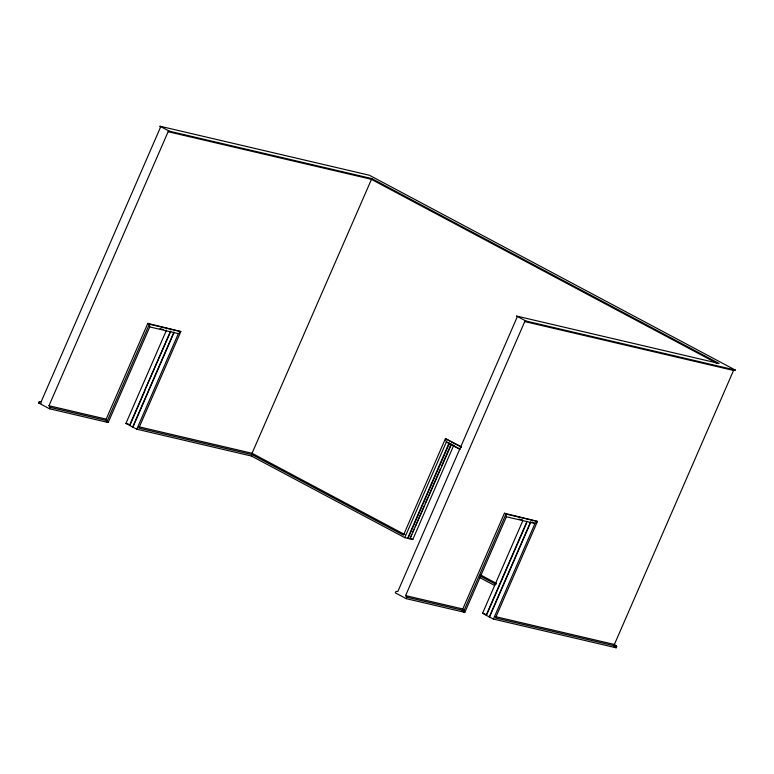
<?xml version="1.0" encoding="UTF-8"?>
<svg xmlns="http://www.w3.org/2000/svg" width="774" height="774" viewBox="0 0 774 774"><rect width="100%" height="100%" fill="white"/><g stroke="black" fill="none" stroke-linecap="round" stroke-linejoin="round"><path stroke-width="1.16" d="M461.507 446.869L445.427 438.645L403.447 535.182L252.111 454.619L138.846 428.109L180.826 331.562L149.363 324.2L107.392 420.746L106.183 419.131L147.815 323.377L149.363 324.2L149.759 326.928L108.196 422.507L49.565 408.788L38.7 403.002L39.319 401.571L41.216 401.609L160.363 127.584L160.005 126.22L369.362 175.224L735.3 370.04L733.539 370.446L524.753 321.578L405.605 595.593L406.814 597.209L464.023 610.599L505.993 514.062L537.456 521.424L495.476 617.962L616.743 646.348L616.123 647.78L493.425 619.065L486.149 615.272L527.026 521.27M107.392 420.746L50.194 407.356L48.975 405.74L168.122 131.715L169.322 131.174L371.81 178.571L719.123 363.47L516.635 316.073L516.993 317.446L397.846 591.462L395.949 591.423L395.33 592.855L406.195 598.641L464.826 612.369L506.389 516.78L505.993 514.062L504.445 513.23L462.804 608.983L464.023 610.599M49.565 408.788L50.194 407.356M144.902 390.773L129.809 425.487L125.93 423.417L166.536 330.034M453.864 445.04L412.774 539.526L404.763 537.649L251.482 456.05L136.795 429.202L129.529 425.419L170.406 331.407M170.89 331.011L145.086 389.622M132.625 427.074L173.986 331.969M132.915 427.142L173.995 332.656M136.795 429.202L178.359 333.623L180.826 331.562L147.815 323.377M251.482 456.05L252.043 453.274L371.81 178.571M404.763 537.649L446.327 442.07L445.427 438.645L461.439 447.169M407.627 538.327L449.191 442.738M408.014 538.53L449.365 443.425L459.93 449.046M410.394 537.756L411.826 534.466M412.784 532.27L414.216 528.971M415.174 526.775L424.249 505.896M425.207 503.7L440.493 468.541M441.441 466.345L450.526 445.466M451.658 443.957L409.92 538.859M406.195 598.641L406.814 597.209M526.562 523.079L486.44 615.34L482.56 613.279L522.692 520.989M489.255 616.926L530.616 521.821M489.545 616.994L530.625 522.508M493.425 619.065L534.989 523.476L537.456 521.424L504.445 513.23M614.614 645.216L616.743 646.348L614.392 644.471L733.539 370.446M524.753 321.578L525.943 321.036L735.3 370.04M168.122 131.715L371.191 179.249L716.85 363.267M159.966 328.689L163.469 329.501M149.759 326.928L178.359 333.623M448.233 442.515L446.327 442.07L459.959 449.326M39.319 401.571L41.661 402.112M38.7 403.002L41.041 403.554M125.93 423.417L128.271 423.968M48.975 405.74L106.183 419.131M138.807 426.764L252.043 453.274L404.937 534.67M518.938 519.093L522.44 519.905M506.389 516.78L534.989 523.476L532.077 521.928M482.56 613.279L484.901 613.821M405.605 595.593L462.804 608.983M495.437 616.626L614.392 644.471M160.005 126.22L169.322 131.174M516.635 316.073L525.943 321.036M480.625 574.956L496.589 583.461M410.646 538.394L412.774 539.526M613.995 646.648L616.123 647.78M480.093 575.991L496.008 584.457M479.861 577.627L494.799 585.579M106.261 421.482L108.196 422.507M461.914 610.821L464.826 612.369"/></g></svg>
